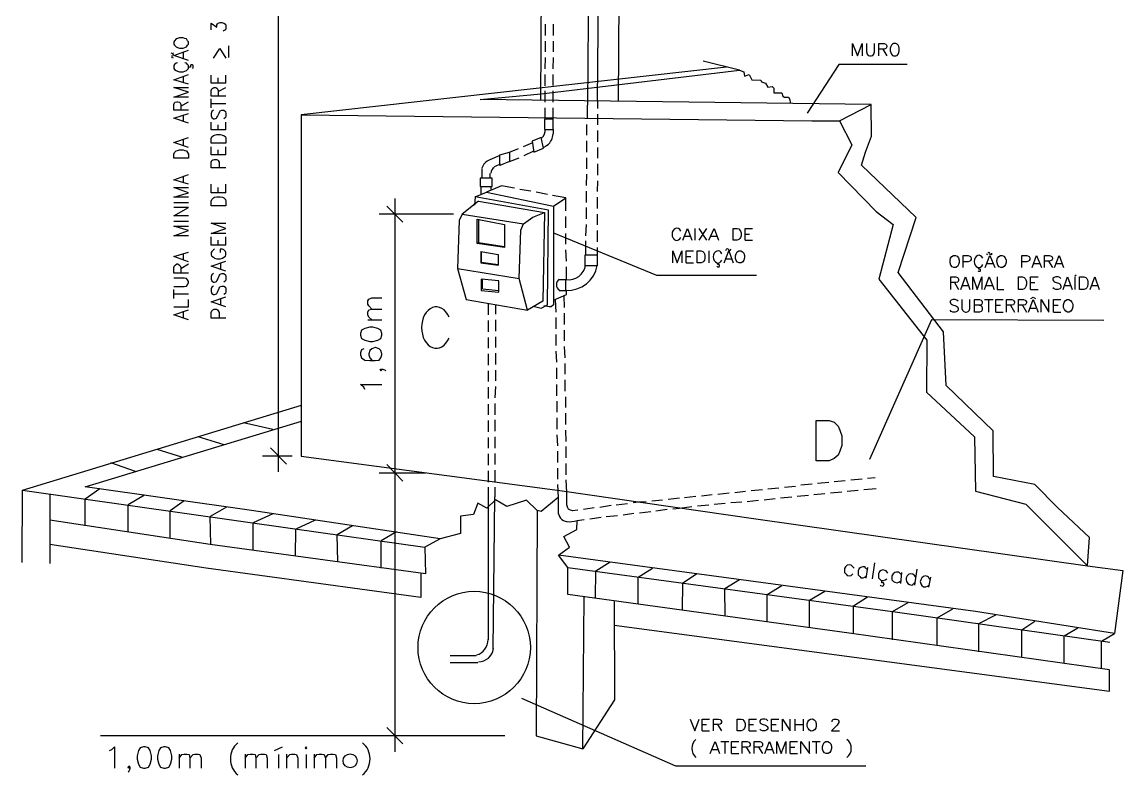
# Model space of a CAD drawing. Header units: millimetres. Extents: x 58 to 939, y 54 to 473.
# Drawn here: x 83.7 to 166.2, y 360.1 to 416.5 of the extents above; entities that cross this region are included whole.
import ezdxf

# ---------------------------------------------------------------- set-up
doc = ezdxf.new("R2010")
doc.units = ezdxf.units.MM
doc.layers.add('PDF_Geometry', color=7, linetype='Continuous')

msp = doc.modelspace()

# ---------------------------------------------------------------- linework, layer by layer
at = {"layer": 'PDF_Geometry', "lineweight": -3}
for points in [[(122.919, 469.07), (122.58, 410.648)], [(102.937, 382.791), (102.937, 465.513)], [(128.423, 410.563), (128.677, 448.834)], [(126.391, 448.029), (126.094, 410.267)], [(126.856, 410.563), (127.195, 447.987)], [(97.899, 415.897), (97.899, 416.405), (98.323, 416.109), (98.323, 416.278), (98.365, 416.363), (98.407, 416.405), (98.577, 416.447), (98.704, 416.447), (98.831, 416.405), (98.958, 416.32), (99, 416.193), (99, 416.024), (98.958, 415.897), (98.873, 415.855), (98.788, 415.812)], [(122.961, 415.474), (122.961, 416.32)], [(123.554, 415.474), (123.554, 416.32)], [(122.961, 414.246), (122.961, 415.05)], [(123.554, 414.246), (123.554, 415.05)], [(96.206, 413.611), (95.105, 413.992), (96.206, 414.373)], [(95.825, 413.78), (95.825, 414.246)], [(98.069, 413.78), (98.534, 414.5), (99, 413.78)], [(99.212, 413.823), (99.212, 414.712)], [(145.949, 413.95), (145.949, 414.881), (146.33, 413.95), (146.669, 414.881), (146.669, 413.95)], [(147.008, 414.881), (147.008, 414.246), (147.05, 414.077), (147.135, 413.992), (147.262, 413.95), (147.346, 413.95), (147.473, 413.992), (147.558, 414.077), (147.6, 414.246), (147.6, 414.881)], [(147.939, 413.95), (147.939, 414.881), (148.32, 414.881), (148.447, 414.839), (148.489, 414.796), (148.532, 414.712), (148.532, 414.627), (148.489, 414.542), (148.447, 414.5), (148.32, 414.458), (147.939, 414.458)], [(148.235, 414.458), (148.532, 413.95)], [(95.02, 414.119), (94.893, 414.161)], [(94.936, 413.95), (95.02, 413.992)], [(95.063, 413.78), (94.936, 413.823)], [(95.359, 413.442), (95.274, 413.399), (95.147, 413.315), (95.105, 413.23), (95.105, 413.018), (95.147, 412.934), (95.274, 412.849), (95.359, 412.807), (95.528, 412.764), (95.782, 412.764), (95.909, 412.807), (96.036, 412.849), (96.121, 412.934), (96.206, 413.018), (96.206, 413.23), (96.121, 413.315), (96.036, 413.399), (95.909, 413.442)], [(144.976, 409.081), (147.346, 410.309), (118.051, 410.69), (122.623, 411.113), (137.482, 412.891), (134.773, 413.569)], [(122.919, 412.976), (122.961, 413.823)], [(123.512, 412.976), (123.554, 413.823)], [(96.502, 413.018), (96.545, 413.061), (96.545, 413.23), (96.502, 413.272), (96.375, 413.272), (96.333, 413.23), (96.333, 413.103), (96.206, 413.103)], [(136.509, 413.103), (104.63, 409.547)], [(137.482, 412.891), (137.821, 412.764), (137.863, 412.426), (138.202, 412.553), (138.414, 412.172), (139.091, 412.129), (139.133, 412.002), (139.43, 411.918), (139.599, 411.621), (139.938, 411.664), (140.065, 411.537), (140.065, 411.198), (140.657, 411.198), (140.742, 410.944), (140.869, 410.859), (141.165, 410.859), (141.25, 410.69), (141.292, 410.436)], [(150.056, 413.315), (144.933, 413.315), (142.562, 409.674)], [(96.206, 411.833), (95.105, 412.172), (96.206, 412.553)], [(95.825, 411.96), (95.825, 412.426)], [(99, 411.918), (97.899, 411.918), (97.899, 412.51)], [(98.407, 411.918), (98.407, 412.299)], [(99, 411.918), (99, 412.51)], [(122.919, 411.706), (122.919, 412.553)], [(123.512, 411.748), (123.512, 412.553)], [(96.206, 410.859), (95.105, 410.859), (96.206, 411.24), (95.105, 411.579), (96.206, 411.579)], [(99, 410.944), (97.899, 410.944), (97.899, 411.367), (97.942, 411.494), (98.026, 411.537), (98.111, 411.579), (98.238, 411.579), (98.323, 411.537), (98.365, 411.494), (98.407, 411.367), (98.407, 410.944)], [(98.407, 411.283), (99, 411.579)], [(122.919, 410.478), (122.919, 411.325)], [(123.512, 410.478), (123.512, 411.325)], [(96.206, 409.886), (95.105, 409.886), (95.105, 410.309), (95.147, 410.436), (95.19, 410.478), (95.317, 410.521), (95.401, 410.521), (95.528, 410.478), (95.571, 410.436), (95.613, 410.309), (95.613, 409.886)], [(95.613, 410.182), (96.206, 410.521)], [(97.899, 410.055), (97.899, 410.732)], [(97.899, 410.394), (99, 410.394)], [(126.094, 409.251), (126.094, 410.267)], [(126.856, 410.563), (126.856, 410.013)], [(163.56, 375.764), (163.73, 377.88), (161.317, 380.124), (159.623, 381.86), (156.533, 382.453), (156.491, 385.882), (152.977, 389.268), (152.765, 393.29), (149.378, 397.735), (150.733, 401.842), (146.627, 405.779), (146.923, 406.753), (147.389, 407.938), (147.346, 410.309)], [(96.206, 408.912), (95.105, 409.293), (96.206, 409.632)], [(95.825, 409.039), (95.825, 409.505)], [(98.069, 409.886), (97.942, 409.801), (97.899, 409.632), (97.899, 409.462), (97.942, 409.335), (98.069, 409.251), (98.153, 409.251), (98.28, 409.293), (98.323, 409.335), (98.365, 409.42), (98.492, 409.674), (98.534, 409.801), (98.577, 409.843), (98.704, 409.886), (98.831, 409.886), (98.958, 409.801), (99, 409.632), (99, 409.462), (98.958, 409.335), (98.831, 409.251)], [(104.63, 409.547), (104.63, 383.977), (124.02, 381.394), (138.71, 379.277), (163.56, 375.764), (166.228, 375.425), (165.593, 370.684), (155.178, 372.335), (123.935, 376.568)], [(104.63, 409.547), (142.901, 409.081), (144.976, 409.081)], [(122.919, 409.208), (122.919, 410.055)], [(123.512, 409.208), (123.512, 410.055)], [(126.856, 409.589), (126.856, 408.785)], [(99, 408.404), (97.899, 408.404), (97.899, 408.997)], [(98.407, 408.404), (98.407, 408.785)], [(99, 408.404), (99, 408.997)], [(123.512, 408.446), (123.512, 408.107)], [(126.052, 408.023), (126.052, 408.827)], [(144.976, 409.081), (145.907, 407.303), (144.891, 405.229), (147.727, 402.308), (148.997, 401.334), (147.939, 397.227), (151.537, 392.655), (151.495, 388.76), (155.094, 385.416), (155.178, 381.352), (158.946, 380.378), (163.56, 375.764)], [(96.206, 407.091), (95.105, 407.472), (96.206, 407.853)], [(95.825, 407.218), (95.825, 407.684)], [(126.856, 408.361), (126.856, 407.515)], [(99, 406.541), (97.899, 406.541), (97.899, 407.134)], [(98.407, 406.541), (98.407, 406.922)], [(99, 406.541), (99, 407.134)], [(120.252, 406.753), (120.929, 407.007)], [(121.31, 407.176), (121.988, 407.472)], [(121.353, 406.499), (122.072, 406.837)], [(126.052, 406.753), (126.052, 407.599)], [(126.856, 407.091), (126.856, 406.287)], [(99, 405.567), (97.899, 405.567), (97.899, 405.991), (97.942, 406.118), (98.026, 406.16), (98.111, 406.202), (98.28, 406.202), (98.365, 406.16), (98.407, 406.118), (98.492, 405.991), (98.492, 405.567)], [(119.532, 406.499), (118.77, 406.16)], [(120.252, 406.033), (120.972, 406.329)], [(126.052, 405.483), (126.052, 406.329)], [(118.178, 405.525), (118.178, 404.805)], [(118.813, 404.805), (118.813, 405.144)], [(126.856, 405.864), (126.856, 405.017)], [(96.206, 404.34), (95.105, 404.678), (96.206, 405.059)], [(95.825, 404.467), (95.825, 404.932)], [(99, 403.705), (97.899, 403.705), (97.899, 404.34)], [(99, 403.705), (99, 404.34)], [(126.01, 404.255), (126.052, 405.102)], [(126.856, 404.594), (126.814, 403.789)], [(96.206, 403.366), (95.105, 403.366), (96.206, 403.705), (95.105, 404.086), (96.206, 404.086)], [(98.407, 403.705), (98.407, 404.086)], [(117.67, 403.408), (118.516, 403.747), (123.554, 402.689), (123.554, 395.322), (123.385, 395.153), (123.215, 395.153), (122.834, 395.238)], [(118.093, 404.17), (118.093, 403.578)], [(120.633, 404.043), (119.659, 404.213), (118.516, 403.747)], [(118.855, 404.17), (118.855, 403.874)], [(121.861, 403.832), (121.014, 403.959)], [(123.088, 403.578), (122.242, 403.747)], [(124.485, 402.35), (124.485, 403.324), (123.469, 403.493)], [(126.01, 402.985), (126.01, 403.832)], [(95.105, 402.985), (96.206, 402.985)], [(112.251, 401.503), (111.065, 402.689)], [(111.658, 403.281), (111.658, 381.521)], [(117.924, 403.07), (116.696, 402.096), (121.31, 401.376)], [(122.115, 395.195), (122.623, 395.068), (123.088, 395.322), (123.173, 402.392), (117.67, 403.408), (117.627, 402.773)], [(117.924, 403.07), (122.877, 402.223), (122.75, 395.576), (121.607, 394.899), (120.972, 397.27), (121.099, 400.911), (121.31, 401.376), (121.988, 401.884), (122.877, 402.223)], [(123.554, 402.689), (124.485, 403.324)], [(126.814, 403.366), (126.814, 402.519)], [(96.206, 401.969), (95.105, 401.969), (96.206, 402.604), (95.105, 402.604)], [(116.061, 402.096), (110.473, 402.096)], [(116.696, 402.096), (116.484, 401.63), (116.357, 398.032), (120.972, 397.27)], [(124.485, 401.08), (124.485, 401.927)], [(126.01, 401.757), (126.01, 402.604)], [(126.814, 402.096), (126.814, 401.292)], [(95.105, 401.588), (96.206, 401.588)], [(96.206, 400.487), (95.105, 400.487), (96.206, 400.868), (95.105, 401.207), (96.206, 401.207)], [(99, 400.657), (97.899, 400.657), (99, 401.038), (97.899, 401.419), (99, 401.419)], [(117.924, 401.715), (117.924, 399.979), (119.871, 399.683)], [(125.967, 400.487), (126.01, 401.334)], [(133.249, 400.149), (133.587, 401.038), (133.926, 400.149)], [(134.138, 401.038), (134.138, 400.149)], [(134.434, 401.038), (135.027, 400.149)], [(135.027, 401.038), (134.434, 400.149)], [(135.196, 400.149), (135.577, 401.038), (135.916, 400.149)], [(137.906, 400.149), (137.906, 401.038), (138.456, 401.038)], [(99, 399.768), (97.899, 399.768), (97.899, 400.403)], [(99, 399.768), (99, 400.403)], [(123.554, 400.699), (131.259, 397.524), (138.752, 397.524)], [(124.485, 399.852), (124.485, 400.657)], [(126.814, 400.868), (126.814, 400.022)], [(133.376, 400.445), (133.799, 400.445)], [(135.366, 400.445), (135.789, 400.445)], [(137.906, 400.614), (138.244, 400.614)], [(98.153, 399.471), (98.069, 399.429), (97.942, 399.302), (97.899, 399.217), (97.899, 399.048), (97.942, 398.963), (98.069, 398.878), (98.153, 398.794), (98.323, 398.751), (98.577, 398.751), (98.746, 398.794), (98.831, 398.878), (98.958, 398.963), (99, 399.048), (99, 399.217), (98.958, 399.302), (98.831, 399.429), (98.746, 399.471), (98.577, 399.471), (98.577, 399.217)], [(98.407, 399.768), (98.407, 400.149)], [(117.839, 399.895), (117.924, 399.979)], [(124.528, 398.582), (124.485, 399.429)], [(125.967, 399.048), (125.967, 400.106)], [(126.814, 399.598), (126.814, 399.048)], [(136.466, 399.387), (136.509, 399.471)], [(136.636, 399.471), (136.678, 399.429)], [(136.805, 399.429), (136.847, 399.514)], [(137.906, 400.149), (138.456, 400.149)], [(96.206, 398.54), (95.105, 398.921), (96.206, 399.259)], [(95.825, 398.667), (95.825, 399.132)], [(99, 397.82), (97.899, 398.201), (99, 398.582)], [(118.093, 399.302), (119.405, 399.09)], [(118.093, 399.302), (118.093, 398.455)], [(118.135, 399.302), (118.135, 398.497)], [(119.405, 399.09), (119.405, 398.286)], [(132.487, 398.455), (132.487, 399.344), (132.825, 398.455), (133.164, 399.344), (133.164, 398.455)], [(133.503, 398.455), (133.503, 399.344), (134.053, 399.344)], [(133.503, 398.921), (133.841, 398.921)], [(135.196, 399.344), (135.196, 398.455)], [(136.339, 398.455), (136.678, 399.344), (137.017, 398.455)], [(136.466, 398.751), (136.89, 398.751)], [(154.247, 398.116), (154.247, 399.005), (154.628, 399.005), (154.755, 398.963), (154.797, 398.921), (154.84, 398.836), (154.84, 398.709), (154.797, 398.624), (154.755, 398.582), (154.628, 398.54), (154.247, 398.54)], [(155.898, 398.116), (156.237, 399.005), (156.618, 398.116)], [(156.025, 399.048), (156.067, 399.132)], [(156.194, 399.132), (156.237, 399.09)], [(156.364, 399.09), (156.406, 399.175)], [(158.65, 398.116), (158.65, 399.005), (159.031, 399.005), (159.158, 398.963), (159.2, 398.921), (159.242, 398.836), (159.242, 398.709), (159.2, 398.624), (159.158, 398.582), (159.031, 398.54), (158.65, 398.54)], [(159.412, 398.116), (159.75, 399.005), (160.131, 398.116)], [(160.343, 398.116), (160.343, 399.005), (160.724, 399.005), (160.851, 398.963), (160.893, 398.921), (160.936, 398.836), (160.936, 398.751), (160.893, 398.667), (160.851, 398.624), (160.724, 398.582), (160.343, 398.582)], [(160.639, 398.582), (160.936, 398.116)], [(161.105, 398.116), (161.444, 399.005), (161.782, 398.116)], [(96.206, 397.693), (95.105, 397.693), (95.105, 398.116), (95.147, 398.243), (95.19, 398.286), (95.317, 398.37), (95.401, 398.37), (95.528, 398.286), (95.571, 398.243), (95.613, 398.116), (95.613, 397.693)], [(95.613, 398.032), (96.206, 398.37)], [(98.619, 397.989), (98.619, 398.455)], [(116.357, 398.032), (116.992, 395.703), (121.607, 394.899)], [(118.093, 398.455), (119.405, 398.286)], [(118.135, 398.497), (119.405, 398.328)], [(124.528, 397.185), (124.528, 398.159)], [(133.503, 398.455), (134.053, 398.455)], [(135.789, 398.201), (135.831, 398.159), (135.958, 398.159), (136.001, 398.201), (136.001, 398.286), (135.958, 398.328), (135.874, 398.328), (135.874, 398.455)], [(155.348, 397.862), (155.39, 397.82), (155.517, 397.82), (155.559, 397.862), (155.559, 397.947), (155.517, 397.989), (155.432, 397.989), (155.432, 398.116)], [(156.025, 398.413), (156.491, 398.413)], [(159.539, 398.413), (160.004, 398.413)], [(161.232, 398.413), (161.655, 398.413)], [(95.105, 396.677), (95.867, 396.677), (96.036, 396.719), (96.121, 396.804), (96.206, 396.973), (96.206, 397.058), (96.121, 397.185), (96.036, 397.27), (95.867, 397.312), (95.105, 397.312)], [(98.069, 397.651), (97.942, 397.566), (97.899, 397.439), (97.899, 397.227), (97.942, 397.1), (98.069, 397.016), (98.153, 397.016), (98.28, 397.058), (98.323, 397.1), (98.365, 397.185), (98.492, 397.481), (98.534, 397.566), (98.577, 397.608), (98.704, 397.651), (98.831, 397.651), (98.958, 397.566), (99, 397.439), (99, 397.227), (98.958, 397.1), (98.831, 397.016)], [(118.22, 396.508), (118.22, 397.227)], [(124.485, 396.381), (124.485, 397.185), (123.977, 397.185)], [(153.315, 396.465), (153.315, 397.397), (153.696, 397.397), (153.823, 397.354), (153.866, 397.312), (153.908, 397.227), (153.908, 397.143), (153.866, 397.058), (153.823, 397.016), (153.696, 396.973), (153.315, 396.973)], [(153.612, 396.973), (153.908, 396.465)], [(154.078, 396.465), (154.416, 397.397), (154.755, 396.465)], [(154.967, 396.465), (154.967, 397.397), (155.305, 396.465), (155.644, 397.397), (155.644, 396.465)], [(155.856, 396.465), (156.194, 397.397), (156.575, 396.465)], [(156.787, 397.397), (156.787, 396.465), (157.295, 396.465)], [(159.285, 396.465), (159.285, 397.397), (159.877, 397.397)], [(159.285, 396.973), (159.623, 396.973)], [(161.571, 397.27), (161.486, 397.354), (161.359, 397.397), (161.19, 397.397), (161.063, 397.354), (160.978, 397.27), (160.978, 397.185), (161.02, 397.1), (161.063, 397.058), (161.147, 397.016), (161.401, 396.931), (161.486, 396.889), (161.528, 396.846), (161.571, 396.719), (161.571, 396.592), (161.486, 396.508), (161.359, 396.465), (161.19, 396.465), (161.063, 396.508), (160.978, 396.592)], [(161.74, 396.465), (162.079, 397.397), (162.417, 396.465)], [(162.629, 397.481), (162.714, 397.566)], [(162.629, 397.397), (162.629, 396.465)], [(163.772, 396.465), (164.111, 397.397), (164.45, 396.465)], [(95.105, 395.788), (95.105, 396.465)], [(95.105, 396.127), (96.206, 396.127)], [(98.069, 396.719), (97.942, 396.635), (97.899, 396.508), (97.899, 396.296), (97.942, 396.169), (98.069, 396.084), (98.153, 396.084), (98.28, 396.127), (98.323, 396.169), (98.365, 396.254), (98.492, 396.55), (98.534, 396.635), (98.577, 396.677), (98.704, 396.719), (98.831, 396.719), (98.958, 396.635), (99, 396.508), (99, 396.296), (98.958, 396.169), (98.831, 396.084)], [(118.22, 396.508), (119.448, 396.381)], [(123.554, 395.661), (124.528, 396.084), (124.528, 396.381)], [(123.977, 396.381), (124.485, 396.381)], [(154.205, 396.762), (154.628, 396.762)], [(155.983, 396.762), (156.448, 396.762)], [(159.285, 396.465), (159.877, 396.465)], [(161.867, 396.762), (162.29, 396.762)], [(163.899, 396.762), (164.323, 396.762)], [(95.105, 395.153), (96.206, 395.153), (96.206, 395.703)], [(99, 395.153), (97.899, 395.534), (99, 395.915)], [(98.619, 395.28), (98.619, 395.746)], [(109.922, 394.984), (109.711, 395.238), (109.626, 395.365), (109.626, 395.619), (109.711, 395.746), (109.922, 395.83), (110.684, 395.83)], [(118.643, 395.407), (118.643, 394.56)], [(119.194, 395.322), (119.194, 394.603)], [(123.681, 395.703), (123.723, 394.772)], [(124.316, 396), (124.358, 395.111)], [(153.866, 395.576), (153.781, 395.661), (153.654, 395.703), (153.485, 395.703), (153.358, 395.661), (153.273, 395.576), (153.273, 395.492), (153.315, 395.407), (153.358, 395.365), (153.442, 395.322), (153.696, 395.238), (153.781, 395.195), (153.823, 395.153), (153.866, 395.026), (153.866, 394.899), (153.781, 394.814), (153.654, 394.772), (153.485, 394.772), (153.358, 394.814), (153.273, 394.899)], [(154.162, 395.703), (154.162, 395.026), (154.205, 394.899), (154.289, 394.814), (154.416, 394.772), (154.501, 394.772), (154.628, 394.814), (154.713, 394.899), (154.755, 395.026), (154.755, 395.703)], [(155.094, 394.772), (155.094, 395.703), (155.475, 395.703), (155.602, 395.661), (155.644, 395.619), (155.686, 395.534), (155.686, 395.449), (155.644, 395.365), (155.602, 395.322), (155.475, 395.28), (155.094, 395.28)], [(155.475, 395.28), (155.602, 395.238), (155.644, 395.195), (155.686, 395.068), (155.686, 394.941), (155.644, 394.857), (155.602, 394.814), (155.475, 394.772), (155.094, 394.772)], [(155.856, 395.703), (156.491, 395.703)], [(156.152, 395.703), (156.152, 394.772)], [(156.702, 394.772), (156.702, 395.703), (157.253, 395.703)], [(156.702, 395.28), (157.041, 395.28)], [(157.507, 394.772), (157.507, 395.703), (157.888, 395.703), (158.015, 395.661), (158.057, 395.619), (158.099, 395.534), (158.099, 395.449), (158.057, 395.365), (158.015, 395.322), (157.888, 395.28), (157.507, 395.28)], [(157.803, 395.28), (158.099, 394.772)], [(158.396, 394.772), (158.396, 395.703), (158.777, 395.703), (158.904, 395.661), (158.946, 395.619), (158.988, 395.534), (158.988, 395.449), (158.946, 395.365), (158.904, 395.322), (158.777, 395.28), (158.396, 395.28)], [(158.692, 395.28), (158.988, 394.772)], [(159.158, 394.772), (159.496, 395.703), (159.877, 394.772)], [(159.327, 395.788), (159.496, 395.873), (159.666, 395.788)], [(160.089, 394.772), (160.089, 395.703), (160.682, 394.772), (160.682, 395.703)], [(161.02, 394.772), (161.02, 395.703), (161.571, 395.703)], [(161.02, 395.28), (161.359, 395.28)], [(96.206, 394.179), (95.105, 394.56), (96.206, 394.941)], [(95.825, 394.306), (95.825, 394.772)], [(99, 394.306), (97.899, 394.306), (97.899, 394.73), (97.942, 394.857), (98.026, 394.941), (98.111, 394.984), (98.28, 394.984), (98.365, 394.941), (98.407, 394.857), (98.492, 394.73), (98.492, 394.306)], [(109.922, 394.179), (109.711, 394.391), (109.626, 394.56), (109.626, 394.772), (109.711, 394.941), (109.922, 394.984), (110.684, 394.984)], [(124.358, 394.687), (124.358, 393.841)], [(156.702, 394.772), (157.253, 394.772)], [(159.285, 395.068), (159.708, 395.068)], [(161.02, 394.772), (161.571, 394.772)], [(109.626, 394.179), (110.684, 394.179)], [(118.643, 394.137), (118.643, 393.29)], [(119.194, 394.179), (119.194, 393.333)], [(123.723, 394.349), (123.723, 393.502)], [(164.788, 394.137), (151.876, 394.179), (147.219, 383.723)], [(118.643, 392.867), (118.643, 392.063)], [(119.194, 392.909), (119.194, 392.105)], [(123.723, 393.079), (123.723, 392.274)], [(124.358, 393.417), (124.358, 392.613)], [(109.33, 392.02), (109.16, 391.936), (109.076, 391.724), (109.076, 391.555), (109.16, 391.343), (109.414, 391.174), (109.795, 391.131), (110.176, 391.131), (110.473, 391.174), (110.6, 391.343), (110.684, 391.555), (110.684, 391.639), (110.6, 391.893), (110.473, 392.02), (110.219, 392.105), (110.176, 392.105), (109.922, 392.02), (109.795, 391.893), (109.711, 391.639), (109.711, 391.555), (109.795, 391.343), (109.922, 391.174), (110.176, 391.131)], [(124.358, 392.19), (124.401, 391.343)], [(118.643, 391.639), (118.643, 390.793)], [(119.194, 391.682), (119.194, 390.835)], [(123.723, 391.851), (123.766, 391.004)], [(110.6, 390.496), (110.684, 390.412), (110.6, 390.369), (110.557, 390.412), (110.6, 390.496), (110.769, 390.496), (110.938, 390.412), (110.981, 390.369)], [(118.643, 390.369), (118.643, 389.565)], [(119.194, 390.412), (119.194, 389.607)], [(123.766, 390.581), (123.766, 389.777)], [(124.401, 390.92), (124.401, 390.115)], [(124.401, 389.692), (124.401, 388.845)], [(109.414, 388.972), (109.33, 389.141), (109.076, 389.353), (110.684, 389.353)], [(118.643, 389.141), (118.643, 388.295)], [(119.194, 389.184), (119.151, 388.337)], [(123.766, 389.353), (123.766, 388.506)], [(118.643, 387.871), (118.643, 387.067)], [(119.151, 387.914), (119.151, 387.067)], [(123.808, 388.083), (123.808, 387.279)], [(124.443, 388.422), (124.443, 387.617)], [(83.759, 381.437), (104.673, 387.787)], [(124.443, 387.194), (124.443, 386.347)], [(115.045, 377.796), (100.905, 379.912), (88.459, 381.691), (104.673, 386.601)], [(102.514, 385.966), (100.312, 386.474)], [(118.643, 386.644), (118.643, 385.797)], [(119.151, 386.686), (119.151, 385.839)], [(123.808, 386.855), (123.808, 386.009)], [(98.873, 384.823), (96.926, 385.416)], [(118.643, 385.374), (118.643, 384.569)], [(119.151, 385.416), (119.151, 384.569)], [(123.808, 385.585), (123.85, 384.739)], [(124.443, 385.924), (124.485, 385.077)], [(102.344, 384.612), (103.53, 383.384)], [(124.485, 384.696), (124.485, 383.85)], [(95.698, 383.892), (93.835, 384.485)], [(103.953, 383.977), (101.752, 383.977)], [(111.658, 383.934), (111.658, 361.836)], [(118.643, 384.146), (118.643, 383.299)], [(119.151, 384.188), (119.151, 383.342)], [(123.85, 384.358), (123.85, 383.511)], [(92.226, 382.834), (90.364, 383.469)], [(111.065, 383.342), (112.251, 382.114)], [(112.251, 382.114), (111.065, 383.342)], [(118.643, 382.876), (118.643, 382.029)], [(119.151, 382.918), (119.151, 382.072)], [(123.85, 383.088), (123.85, 382.241)], [(124.485, 383.426), (124.485, 382.58)], [(113.436, 382.707), (110.473, 382.707)], [(113.944, 382.707), (110.473, 382.707)], [(124.485, 382.199), (124.528, 381.267)], [(143.324, 381.945), (144.171, 382.029)], [(144.595, 382.072), (145.399, 382.156)], [(145.822, 382.199), (146.669, 382.283)], [(147.092, 382.326), (147.643, 382.368)], [(83.717, 376.018), (83.759, 381.437), (103.995, 378.558), (113.902, 377.161)], [(89.559, 381.521), (88.459, 380.759)], [(118.643, 381.648), (118.643, 380.759)], [(119.151, 381.648), (119.151, 380.929)], [(123.85, 381.86), (123.893, 380.886)], [(124.528, 381.31), (124.528, 380.336)], [(135.874, 381.14), (136.72, 381.225)], [(137.144, 381.267), (137.948, 381.352)], [(138.371, 381.394), (139.218, 381.479)], [(139.599, 381.521), (140.446, 381.606)], [(140.869, 381.648), (141.673, 381.733)], [(142.097, 381.818), (142.943, 381.902)], [(144.298, 381.225), (145.145, 381.31)], [(145.568, 381.352), (146.373, 381.437)], [(146.796, 381.479), (147.727, 381.564)], [(85.791, 381.14), (85.791, 375.933)], [(123.893, 380.886), (122.623, 379.828), (122.326, 379.912), (121.522, 380.675), (120.04, 380.209), (119.194, 380.717), (118.559, 380.082), (117.881, 380.463), (117.543, 379.616), (116.569, 379.489), (116.569, 378.177), (115.045, 377.796), (113.902, 377.161), (113.944, 375.171), (97.815, 377.372), (85.791, 379.193)], [(88.459, 378.769), (88.459, 380.759)], [(92.904, 381.056), (91.676, 380.336)], [(95.867, 380.632), (94.809, 379.87)], [(118.643, 380.759), (118.643, 370.218)], [(119.024, 369.54), (119.067, 374.07), (119.151, 380.929)], [(123.893, 380.886), (123.893, 379.828)], [(128.253, 380.336), (129.1, 380.421)], [(129.523, 380.505), (129.947, 380.548)], [(129.947, 380.548), (130.497, 380.59)], [(130.92, 380.632), (131.725, 380.717)], [(132.148, 380.759), (132.995, 380.844)], [(133.376, 380.886), (134.222, 380.971)], [(134.646, 381.013), (135.45, 381.098)], [(135.577, 380.378), (136.424, 380.463)], [(136.847, 380.505), (137.652, 380.548)], [(138.075, 380.59), (138.922, 380.675)], [(139.345, 380.717), (140.149, 380.802)], [(140.573, 380.844), (141.419, 380.929)], [(141.8, 380.971), (142.647, 381.056)], [(143.07, 381.098), (143.875, 381.183)], [(91.676, 378.304), (91.676, 380.336)], [(94.809, 377.838), (94.809, 379.87)], [(99.042, 380.167), (97.815, 379.447)], [(102.514, 379.658), (101.032, 378.981)], [(122.326, 379.912), (122.242, 363.021), (125.756, 362.047), (125.84, 373.435)], [(124.951, 379.912), (125.375, 379.955)], [(125.798, 379.997), (126.602, 380.124)], [(127.026, 380.167), (127.872, 380.294)], [(128.761, 379.574), (129.566, 379.701)], [(129.989, 379.743), (130.836, 379.828)], [(131.217, 379.87), (132.063, 379.997)], [(132.487, 380.039), (132.995, 380.082)], [(132.995, 380.082), (133.926, 380.209)], [(134.349, 380.251), (135.196, 380.336)], [(97.857, 377.372), (97.815, 379.447)], [(101.032, 376.907), (101.032, 378.981)], [(105.689, 379.193), (104.249, 378.515)], [(108.483, 378.769), (107.34, 378.092)], [(165.212, 366.365), (165.212, 367.974), (145.695, 370.726), (124.612, 373.605), (124.612, 375.637), (123.935, 376.568), (124.739, 377.161), (124.316, 377.965), (125.29, 378.473), (125.332, 379.15)], [(125.332, 379.15), (125.84, 379.235)], [(126.264, 379.277), (127.11, 379.404)], [(127.491, 379.447), (128.338, 379.531)], [(104.207, 376.483), (104.249, 378.515)], [(107.382, 376.06), (107.34, 378.092)], [(111.785, 378.304), (110.642, 377.626)], [(113.605, 375.213), (113.605, 373.393), (97.518, 375.594), (85.791, 377.372)], [(110.642, 375.594), (110.642, 377.626)], [(124.612, 375.637), (149.336, 372.292), (165.254, 370.048)], [(126.729, 375.383), (127.788, 376.06)], [(129.904, 374.917), (130.963, 375.594)], [(146.076, 375.594), (145.949, 375.721), (145.865, 375.806), (145.695, 375.848), (145.568, 375.806), (145.441, 375.679), (145.357, 375.552), (145.357, 375.425), (145.357, 375.256), (145.484, 375.129), (145.568, 375.044), (145.738, 375.002), (145.865, 375.044), (145.992, 375.171)], [(147.092, 375.467), (146.965, 375.594), (146.881, 375.679), (146.711, 375.679), (146.584, 375.637), (146.457, 375.552), (146.373, 375.383), (146.373, 375.256), (146.373, 375.086), (146.5, 374.959), (146.584, 374.875), (146.754, 374.875), (146.881, 374.917), (147.008, 375.002)], [(147.092, 375.637), (146.965, 374.832)], [(147.6, 375.975), (147.431, 374.79)], [(148.616, 375.213), (148.489, 375.383), (148.405, 375.425), (148.235, 375.467), (148.108, 375.425), (147.981, 375.34), (147.897, 375.171), (147.897, 375.044), (147.897, 374.875), (148.024, 374.748), (148.108, 374.663), (148.278, 374.663), (148.405, 374.705), (148.532, 374.79)], [(150.775, 375.51), (150.606, 374.324)], [(126.687, 373.351), (126.729, 375.383)], [(129.904, 372.885), (129.904, 374.917)], [(133.249, 374.494), (134.265, 375.171)], [(136.382, 374.07), (137.482, 374.748)], [(148.024, 374.324), (148.066, 374.282), (148.235, 374.24), (148.278, 374.282), (148.32, 374.409), (148.278, 374.494), (148.151, 374.494), (148.151, 374.663)], [(149.632, 375.086), (149.505, 375.213), (149.421, 375.298), (149.251, 375.298), (149.124, 375.256), (148.997, 375.171), (148.913, 375.002), (148.913, 374.917), (148.913, 374.705), (149.04, 374.578), (149.124, 374.536), (149.294, 374.494), (149.421, 374.536), (149.548, 374.621)], [(149.632, 375.256), (149.548, 374.451)], [(150.691, 374.917), (150.606, 375.044), (150.479, 375.129), (150.31, 375.171), (150.183, 375.129), (150.056, 375.002), (149.971, 374.875), (149.971, 374.748), (150.013, 374.578), (150.098, 374.451), (150.225, 374.367), (150.394, 374.324), (150.479, 374.367), (150.606, 374.494)], [(151.749, 374.748), (151.664, 374.917), (151.58, 374.959), (151.41, 375.002), (151.283, 374.959), (151.156, 374.875), (151.072, 374.705), (151.029, 374.578), (151.072, 374.409), (151.156, 374.282), (151.283, 374.197), (151.453, 374.197), (151.58, 374.24), (151.707, 374.324)], [(151.791, 374.917), (151.664, 374.155)], [(133.206, 372.419), (133.249, 374.494)], [(136.424, 371.996), (136.382, 374.07)], [(139.557, 373.605), (140.657, 374.282)], [(142.732, 373.181), (143.875, 373.859)], [(128.084, 373.139), (128.126, 365.73), (125.756, 362.047)], [(139.557, 371.573), (139.557, 373.605)], [(142.732, 371.107), (142.732, 373.181)], [(146.034, 372.758), (147.092, 373.435)], [(148.955, 372.335), (150.14, 373.012)], [(146.034, 370.684), (146.034, 372.758)], [(148.955, 370.218), (148.955, 372.335)], [(152.299, 371.869), (153.485, 372.546)], [(128.084, 371.319), (165.212, 366.365)], [(152.299, 369.794), (152.299, 371.869)], [(155.432, 371.446), (156.702, 372.081)], [(155.432, 369.329), (155.432, 371.446)], [(158.65, 370.98), (159.623, 371.615)], [(158.65, 368.905), (158.65, 370.98)], [(161.825, 370.514), (162.841, 371.107)], [(161.825, 368.44), (161.825, 370.514)], [(164.619, 370.133), (165.593, 370.684)], [(164.619, 368.059), (164.619, 370.133)], [(117.754, 369.032), (115.807, 369.032)], [(115.807, 368.524), (117.881, 368.524)], [(121.141, 365.857), (132.698, 360.777), (146.965, 360.777)], [(133.799, 364.291), (134.138, 363.402), (134.476, 364.291)], [(134.688, 363.402), (134.688, 364.291), (135.239, 364.291)], [(135.535, 363.402), (135.535, 364.291), (135.916, 364.291), (136.043, 364.249), (136.085, 364.206), (136.128, 364.122), (136.128, 364.037), (136.085, 363.952), (136.043, 363.91), (135.916, 363.868), (135.535, 363.868)], [(138.202, 363.402), (138.202, 364.291), (138.752, 364.291)], [(139.599, 364.164), (139.514, 364.249), (139.387, 364.291), (139.218, 364.291), (139.091, 364.249), (139.006, 364.164), (139.006, 364.079), (139.049, 363.995), (139.091, 363.952), (139.176, 363.91), (139.43, 363.825), (139.514, 363.783), (139.557, 363.741), (139.599, 363.656), (139.599, 363.529), (139.514, 363.444), (139.387, 363.402), (139.218, 363.402), (139.091, 363.444), (139.006, 363.529)], [(139.895, 363.402), (139.895, 364.291), (140.446, 364.291)], [(140.7, 363.402), (140.7, 364.291), (141.292, 363.402), (141.292, 364.291)], [(141.631, 364.291), (141.631, 363.402)], [(142.266, 364.291), (142.266, 363.402)], [(144.425, 364.079), (144.425, 364.122), (144.468, 364.206), (144.51, 364.249), (144.595, 364.291), (144.764, 364.291), (144.849, 364.249), (144.891, 364.206), (144.933, 364.122), (144.933, 364.037), (144.891, 363.952), (144.806, 363.825), (144.383, 363.402), (144.976, 363.402)], [(111.065, 363.656), (112.251, 362.428)], [(134.688, 363.868), (135.027, 363.868)], [(134.688, 363.402), (135.239, 363.402)], [(135.831, 363.868), (136.128, 363.402)], [(138.202, 363.868), (138.541, 363.868)], [(138.202, 363.402), (138.752, 363.402)], [(139.895, 363.868), (140.234, 363.868)], [(139.895, 363.402), (140.446, 363.402)], [(141.631, 363.868), (142.266, 363.868)], [(119.913, 363.021), (89.602, 363.021)], [(135.281, 361.709), (135.662, 362.598), (136.001, 361.709)], [(136.085, 362.598), (136.678, 362.598)], [(136.382, 362.598), (136.382, 361.709)], [(136.89, 361.709), (136.89, 362.598), (137.44, 362.598)], [(137.694, 361.709), (137.694, 362.598), (138.075, 362.598), (138.202, 362.555), (138.244, 362.513), (138.287, 362.428), (138.287, 362.344), (138.244, 362.259), (138.202, 362.217), (138.075, 362.174), (137.694, 362.174)], [(138.583, 361.709), (138.583, 362.598), (139.006, 362.598), (139.133, 362.555), (139.176, 362.513), (139.218, 362.428), (139.218, 362.344), (139.176, 362.259), (139.133, 362.217), (139.006, 362.174), (138.583, 362.174)], [(139.387, 361.709), (139.726, 362.598), (140.065, 361.709)], [(140.276, 361.709), (140.276, 362.598), (140.615, 361.709), (140.954, 362.598), (140.954, 361.709)], [(141.292, 361.709), (141.292, 362.598), (141.843, 362.598)], [(142.097, 361.709), (142.097, 362.598), (142.732, 361.709), (142.732, 362.598)], [(142.943, 362.598), (143.536, 362.598)], [(143.24, 362.598), (143.24, 361.709)], [(90.279, 361.92), (90.448, 362.005), (90.66, 362.217), (90.66, 360.608)], [(95.486, 361.666), (95.486, 360.608)], [(95.486, 361.37), (95.698, 361.624), (95.867, 361.666), (96.079, 361.666), (96.248, 361.624), (96.291, 361.37), (96.291, 360.608)], [(96.291, 361.37), (96.545, 361.624), (96.672, 361.666), (96.926, 361.666), (97.053, 361.624), (97.137, 361.37), (97.137, 360.608)], [(100.439, 361.666), (100.439, 360.608)], [(100.439, 361.37), (100.651, 361.624), (100.82, 361.666), (101.032, 361.666), (101.201, 361.624), (101.244, 361.37), (101.244, 360.608)], [(101.244, 361.37), (101.498, 361.624), (101.625, 361.666), (101.879, 361.666), (102.006, 361.624), (102.09, 361.37), (102.09, 360.608)], [(102.641, 361.92), (103.233, 362.217)], [(102.937, 361.624), (102.937, 360.608)], [(103.53, 361.666), (103.53, 360.608)], [(103.53, 361.37), (103.784, 361.624), (103.911, 361.666), (104.165, 361.666), (104.292, 361.624), (104.376, 361.37), (104.376, 360.608)], [(105.011, 361.624), (105.011, 360.608)], [(105.604, 361.666), (105.604, 360.608)], [(105.604, 361.37), (105.816, 361.624), (105.985, 361.666), (106.197, 361.666), (106.366, 361.624), (106.451, 361.37), (106.451, 360.608)], [(106.451, 361.37), (106.663, 361.624), (106.832, 361.666), (107.044, 361.666), (107.213, 361.624), (107.298, 361.37), (107.298, 360.608)], [(135.45, 362.005), (135.874, 362.005)], [(136.89, 362.174), (137.228, 362.174)], [(136.89, 361.709), (137.44, 361.709)], [(137.99, 362.174), (138.287, 361.709)], [(138.922, 362.174), (139.218, 361.709)], [(139.514, 362.005), (139.938, 362.005)], [(141.292, 362.174), (141.631, 362.174)], [(141.292, 361.709), (141.843, 361.709)], [(91.803, 360.692), (91.718, 360.608), (91.676, 360.692), (91.718, 360.777), (91.803, 360.692), (91.803, 360.523), (91.718, 360.396), (91.676, 360.311)]]:
    msp.add_lwpolyline(points, dxfattribs=at)
for points in [[(95.105, 414.839), (95.147, 414.754), (95.274, 414.627), (95.359, 414.585), (95.528, 414.542), (95.782, 414.542), (95.909, 414.585), (96.036, 414.627), (96.121, 414.754), (96.206, 414.839), (96.206, 415.008), (96.121, 415.093), (96.036, 415.22), (95.909, 415.262), (95.782, 415.304), (95.528, 415.304), (95.359, 415.262), (95.274, 415.22), (95.147, 415.093), (95.105, 415.008)], [(149.04, 414.881), (148.955, 414.839), (148.87, 414.754), (148.828, 414.669), (148.786, 414.542), (148.786, 414.331), (148.828, 414.204), (148.87, 414.077), (148.955, 413.992), (149.04, 413.95), (149.209, 413.95), (149.294, 413.992), (149.378, 414.077), (149.421, 414.204), (149.463, 414.331), (149.463, 414.542), (149.421, 414.669), (149.378, 414.754), (149.294, 414.839), (149.209, 414.881)], [(122.877, 408.446), (123.512, 408.446), (123.512, 409.208), (122.877, 409.208)], [(99, 407.43), (97.899, 407.43), (97.899, 407.769), (97.942, 407.896), (98.069, 407.98), (98.153, 408.023), (98.323, 408.065), (98.577, 408.065), (98.746, 408.023), (98.831, 407.98), (98.958, 407.896), (99, 407.769)], [(122.072, 406.753), (122.792, 407.049), (122.623, 407.853), (121.945, 407.557)], [(96.206, 406.287), (95.105, 406.287), (95.105, 406.583), (95.147, 406.71), (95.274, 406.837), (95.359, 406.88), (95.528, 406.922), (95.782, 406.922), (95.909, 406.88), (96.036, 406.837), (96.121, 406.71), (96.206, 406.583)], [(120.252, 406.753), (120.252, 406.033), (119.532, 405.737), (119.532, 406.541)], [(118.051, 404.805), (118.051, 404.17), (118.94, 404.17), (118.94, 404.805)], [(99, 402.731), (97.899, 402.731), (97.899, 403.07), (97.942, 403.197), (98.069, 403.324), (98.153, 403.366), (98.323, 403.408), (98.577, 403.408), (98.746, 403.366), (98.831, 403.324), (98.958, 403.197), (99, 403.07)], [(117.839, 401.715), (119.871, 401.334), (119.871, 399.598), (117.839, 399.895)], [(137.017, 400.149), (137.017, 401.038), (137.313, 401.038), (137.44, 400.995), (137.525, 400.911), (137.567, 400.826), (137.609, 400.699), (137.609, 400.487), (137.567, 400.36), (137.525, 400.276), (137.44, 400.191), (137.313, 400.149)], [(125.925, 399.048), (126.814, 399.048), (126.814, 398.243), (125.925, 398.243)], [(134.307, 398.455), (134.307, 399.344), (134.603, 399.344), (134.731, 399.302), (134.815, 399.217), (134.858, 399.132), (134.9, 399.005), (134.9, 398.794), (134.858, 398.667), (134.815, 398.582), (134.731, 398.497), (134.603, 398.455)], [(118.135, 397.227), (118.135, 396.381), (119.448, 396.254), (119.448, 397.1)], [(158.396, 396.465), (158.396, 397.397), (158.692, 397.397), (158.819, 397.354), (158.904, 397.27), (158.946, 397.185), (158.988, 397.058), (158.988, 396.846), (158.946, 396.677), (158.904, 396.592), (158.819, 396.508), (158.692, 396.465)], [(162.968, 396.465), (162.968, 397.397), (163.306, 397.397), (163.433, 397.354), (163.518, 397.27), (163.56, 397.185), (163.603, 397.058), (163.603, 396.846), (163.56, 396.677), (163.518, 396.592), (163.433, 396.508), (163.306, 396.465)], [(109.076, 393.036), (109.16, 392.782), (109.414, 392.655), (109.795, 392.571), (110.007, 392.571), (110.388, 392.655), (110.6, 392.782), (110.684, 393.036), (110.684, 393.163), (110.6, 393.417), (110.388, 393.544), (110.007, 393.629), (109.795, 393.629), (109.414, 393.544), (109.16, 393.417), (109.076, 393.163)], [(143.24, 383.638), (143.24, 386.644), (144.213, 386.644), (144.595, 386.517), (144.891, 386.22), (145.018, 385.924), (145.145, 385.501), (145.145, 384.781), (145.018, 384.358), (144.891, 384.061), (144.595, 383.807), (144.213, 383.638)], [(137.313, 363.402), (137.313, 364.291), (137.609, 364.291), (137.736, 364.249), (137.821, 364.164), (137.863, 364.079), (137.906, 363.952), (137.906, 363.741), (137.863, 363.614), (137.821, 363.529), (137.736, 363.444), (137.609, 363.402)], [(92.819, 362.217), (92.565, 362.132), (92.438, 361.92), (92.353, 361.539), (92.353, 361.285), (92.438, 360.904), (92.565, 360.692), (92.819, 360.608), (92.946, 360.608), (93.2, 360.692), (93.327, 360.904), (93.412, 361.285), (93.412, 361.539), (93.327, 361.92), (93.2, 362.132), (92.946, 362.217)], [(94.343, 362.217), (94.089, 362.132), (93.962, 361.92), (93.877, 361.539), (93.877, 361.285), (93.962, 360.904), (94.089, 360.692), (94.343, 360.608), (94.47, 360.608), (94.724, 360.692), (94.851, 360.904), (94.936, 361.285), (94.936, 361.539), (94.851, 361.92), (94.724, 362.132), (94.47, 362.217)], [(104.927, 362.132), (105.011, 362.047), (105.054, 362.132), (105.011, 362.217)]]:
    msp.add_lwpolyline(points, close=True, dxfattribs=at)
for centre, radius in [((117.606, 369.646), 4.212), ((108.305, 361.156), 0.524)]:
    msp.add_circle(centre, radius, dxfattribs=at)
for centre, radius, start, end in [((95.042, 413.886), 0.106, 135.0001, 224.9999), ((94.957, 414.098), 0.106, 315.0001, 44.9999), ((122.136, 408.383), 0.783, 313.14327, 5.90519), ((122.432, 408.129), 1.08, 306.81517, 0), ((121.501, 409.399), 2.646, 299.92666, 306.81518), ((119.13, 405.25), 0.995, 111.17064, 162.45485), ((119.342, 405.165), 0.487, 119.55878, 179.99997), ((119.934, 404.192), 1.672, 102.6068, 119.55875), ((136.572, 399.408), 0.106, 45.0001, 134.9999), ((136.741, 399.492), 0.106, 225.0001, 314.9999), ((156.173, 399.111), 0.106, 45.0001, 134.9999), ((156.342, 399.196), 0.106, 225.0001, 314.9999), ((124.591, 398.646), 2.265, 267.30836, 350.28258), ((124.676, 398.476), 1.291, 262.16674, 350.78797), ((124.253, 396.825), 0.487, 123.88732, 238.84277), ((124.676, 379.849), 0.783, 180.00001, 261.80966), ((124.972, 380.357), 0.445, 179.99998, 269.58252), ((124.761, 380.653), 1.588, 261.80971, 290.63776), ((117.437, 370.239), 1.207, 287.00683, 359.99999), ((117.902, 369.731), 1.164, 271.06018, 351.57348), ((100.916, 361.306), 1.585, 130.41612, 229.58388), ((108.218, 361.306), 1.585, 310.41612, 49.58388), ((134.836, 362.09), 0.914, 132.18444, 227.81556), ((145.028, 362.09), 0.84, 306.29263, 53.70737)]:
    msp.add_arc(centre, radius, start, end, dxfattribs=at)
for centre, major_axis, ratio, start_param, end_param in [((132.781, 400.593), (0.001, 0.458), 0.755298, 5.24824, 10.466008), ((135.872, 398.899), (0.001, 0.458), 0.755298, 5.24824, 10.466008), ((137.524, 398.897), (-0.006, 0.46), 0.755342, 0.226116, 6.509301), ((153.611, 398.559), (-0.006, 0.46), 0.755342, 0.226116, 6.509301), ((155.43, 398.56), (0.001, 0.458), 0.755298, 5.24824, 10.466008), ((157.125, 398.559), (-0.006, 0.46), 0.755342, 0.226116, 6.509301), ((114.767, 393.607), (0.002, 1.552), 0.713288, 5.243094, 10.46831), ((162.121, 395.235), (-0.005, 0.482), 0.7288, 0.229748, 6.512933), ((142.901, 363.844), (-0.006, 0.46), 0.755342, 0.226116, 6.509301), ((144.044, 362.151), (-0.006, 0.46), 0.755342, 0.226116, 6.509301)]:
    msp.add_ellipse(centre, major_axis=major_axis, ratio=ratio, start_param=start_param, end_param=end_param, dxfattribs=at)

doc.saveas('drawing.dxf')
